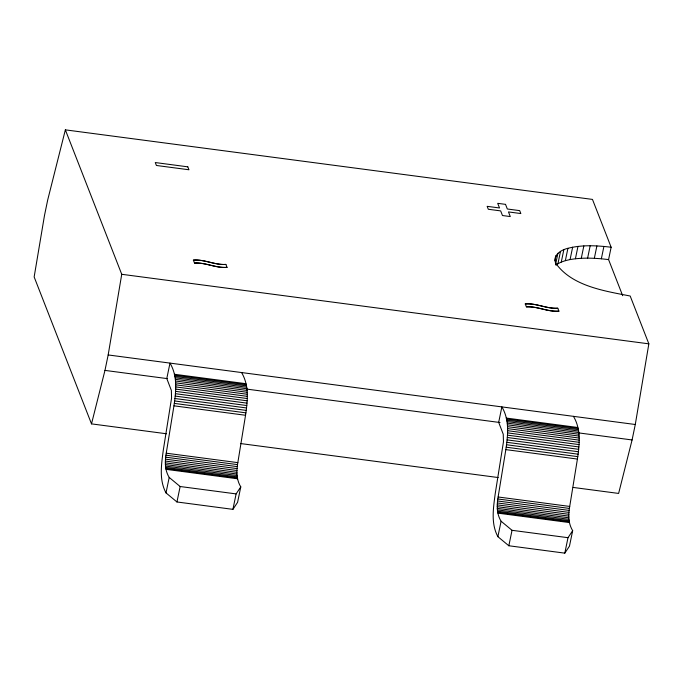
<?xml version="1.0" encoding="UTF-8"?>
<svg xmlns="http://www.w3.org/2000/svg" width="683" height="683" viewBox="0 0 683 683"><rect width="100%" height="100%" fill="white"/><g stroke="black" fill="none" stroke-linecap="round" stroke-linejoin="round"><path stroke-width="1.02" d="M240.783 486.885L236.113 493.903L180.15 486.518L169.205 477.443C164.637 470.075 164.816 461.366 166.242 453.196L173.952 405.822C176.043 391.581 177.785 376.145 169.99 363.1L166.789 378.553L171.356 390.411L171.57 398.044L163.271 450.293C161.461 464.38 158.891 479.748 166.003 492.895L176.948 501.971L232.92 509.356L237.582 502.338L240.783 486.885C236.216 479.517 236.403 470.818 237.829 462.639L245.539 415.273C247.63 401.023 249.363 385.588 241.577 372.551M572.67 530.682L568 537.692L512.037 530.307L501.091 521.231C496.524 513.864 496.703 505.164 498.129 496.985L505.838 449.619C507.93 435.37 509.672 419.934 501.877 406.897L498.675 422.35L503.243 434.209L503.456 441.841L495.158 494.091C493.348 508.178 490.778 523.545 497.89 536.684L508.835 545.76L564.807 553.145L569.468 546.135L572.67 530.682C568.102 523.306 568.29 514.606 569.716 506.436L577.417 459.061C579.517 444.821 581.25 429.385 573.464 416.34M166.507 433.773L91.505 423.878L104.969 370.399L108.17 354.947L121.736 274.293L65.355 129.855L592.468 199.41L611.14 247.229L608.579 259.591L622.674 295.696M573.191 487.44L618.619 493.433L632.082 439.954L635.284 424.502L648.85 343.839L630.187 296.021C604.327 290.932 571.765 286.151 555.586 263.04C552.402 255.126 561.383 249.765 567.915 248.305C582.018 244.668 596.814 245.521 611.14 247.229M166.003 492.895L169.205 477.443M176.948 501.971L180.15 486.518M232.92 509.356L236.113 493.903M555.023 260.616L556.09 255.459M497.89 536.684L501.091 521.231M555.552 264.637L557.9 253.299M555.988 265.183L557.934 263.732L560.495 251.37M557.934 263.732L561.281 262.059L563.842 249.696M561.281 262.059L565.353 260.667L567.915 248.305M508.835 545.76L512.037 530.307M565.353 260.667L570.083 259.557L572.644 247.195M570.083 259.557L575.41 258.763L577.972 246.401M575.41 258.763L581.284 258.276L583.845 245.914M581.284 258.276L587.619 258.123L590.18 245.76M587.619 258.123L594.338 258.294L596.891 245.931M594.338 258.294L601.347 258.78L603.909 246.418M564.807 553.145L568 537.692M65.355 129.855L47.69 200.017L44.489 215.469L34.15 276.948L91.505 423.878M194.51 263.066C205.617 262.263 215.896 268.376 227.046 267.36L225.902 264.432C214.786 265.226 204.533 259.122 193.366 260.138L194.51 263.066C205.609 262.409 215.913 268.197 227.046 267.36M225.902 264.432C214.838 265.166 204.49 259.25 193.366 260.138M526.397 306.863C537.504 306.052 547.783 312.174 558.933 311.149L557.789 308.221C546.673 309.023 536.42 302.919 525.253 303.935L526.397 306.863C537.495 306.206 547.8 311.986 558.933 311.149M557.789 308.221C546.724 308.955 536.377 303.039 525.253 303.935M601.347 258.78L608.579 259.591M121.736 274.293L648.85 343.839M108.17 354.947L635.284 424.502M174.344 374.258L245.931 383.701M506.231 418.056L577.818 427.498M174.677 375.257L246.256 384.7M506.564 419.046L578.142 428.489M174.959 376.435L246.546 385.878M506.846 420.233L578.433 429.675M175.207 377.793L246.785 387.244M507.093 421.59L578.672 431.033M175.403 379.33L246.981 388.772M507.29 423.119L578.868 432.57M104.969 370.399L167.292 378.621M246.52 389.071L500.041 422.529M579.269 432.979L632.082 439.954M175.548 381.012L247.135 390.463M507.435 424.809L579.022 434.251M175.651 382.847L247.229 392.29M507.537 426.644L579.116 436.087M175.693 384.811L247.28 394.262M507.58 428.608L579.167 438.051M175.693 386.894L247.28 396.345M507.58 430.691L579.167 440.134M175.642 389.079L247.229 398.522M507.529 432.877L579.116 442.319M175.54 391.35L247.126 400.793M507.426 435.139L579.013 444.59M175.394 393.69L246.973 403.132M507.281 437.487L578.86 446.93M175.189 396.08L246.776 405.531M507.076 439.878L578.663 449.32M174.95 398.513L246.529 407.956M506.837 442.302L578.416 451.753M174.66 400.955L246.239 410.398M506.547 444.753L578.125 454.195M174.327 403.397L245.906 412.848M506.214 447.194L577.792 456.637M173.952 405.822L245.539 415.273M505.838 449.619L577.417 459.061M240.45 443.532L498.197 477.545M166.242 453.196L237.829 462.639M498.129 496.985L569.716 506.436M165.952 455.185L237.53 464.628M497.83 498.974L569.417 508.425M165.704 457.183L237.291 466.634M497.591 500.98L569.178 510.423M165.525 459.155L237.112 468.606M497.412 502.953L568.999 512.395M165.406 461.068L236.992 470.51M497.292 504.865L568.879 514.308M165.354 462.878L236.933 472.32M497.241 506.675L568.819 516.117M165.363 464.551L236.941 474.002M497.25 508.348L568.828 517.791M165.44 466.062L237.018 475.513M497.326 509.86L568.905 519.302M165.576 467.385L237.163 476.828M497.463 511.174L569.05 520.625M165.781 468.487L237.368 477.929M497.668 512.276L569.255 521.718M166.037 469.341L237.624 478.792M497.924 513.138L569.511 522.58M505.522 204.362L497.711 203.329L499.521 207.965L487.158 206.334L488.302 209.263L500.665 210.893L502.475 215.529L510.286 216.562L508.476 211.926L520.839 213.557L519.695 210.629L507.332 208.998L505.522 204.362M187.808 166.84L155.272 162.545L156.416 165.474L188.952 169.768L187.808 166.84"/></g></svg>
